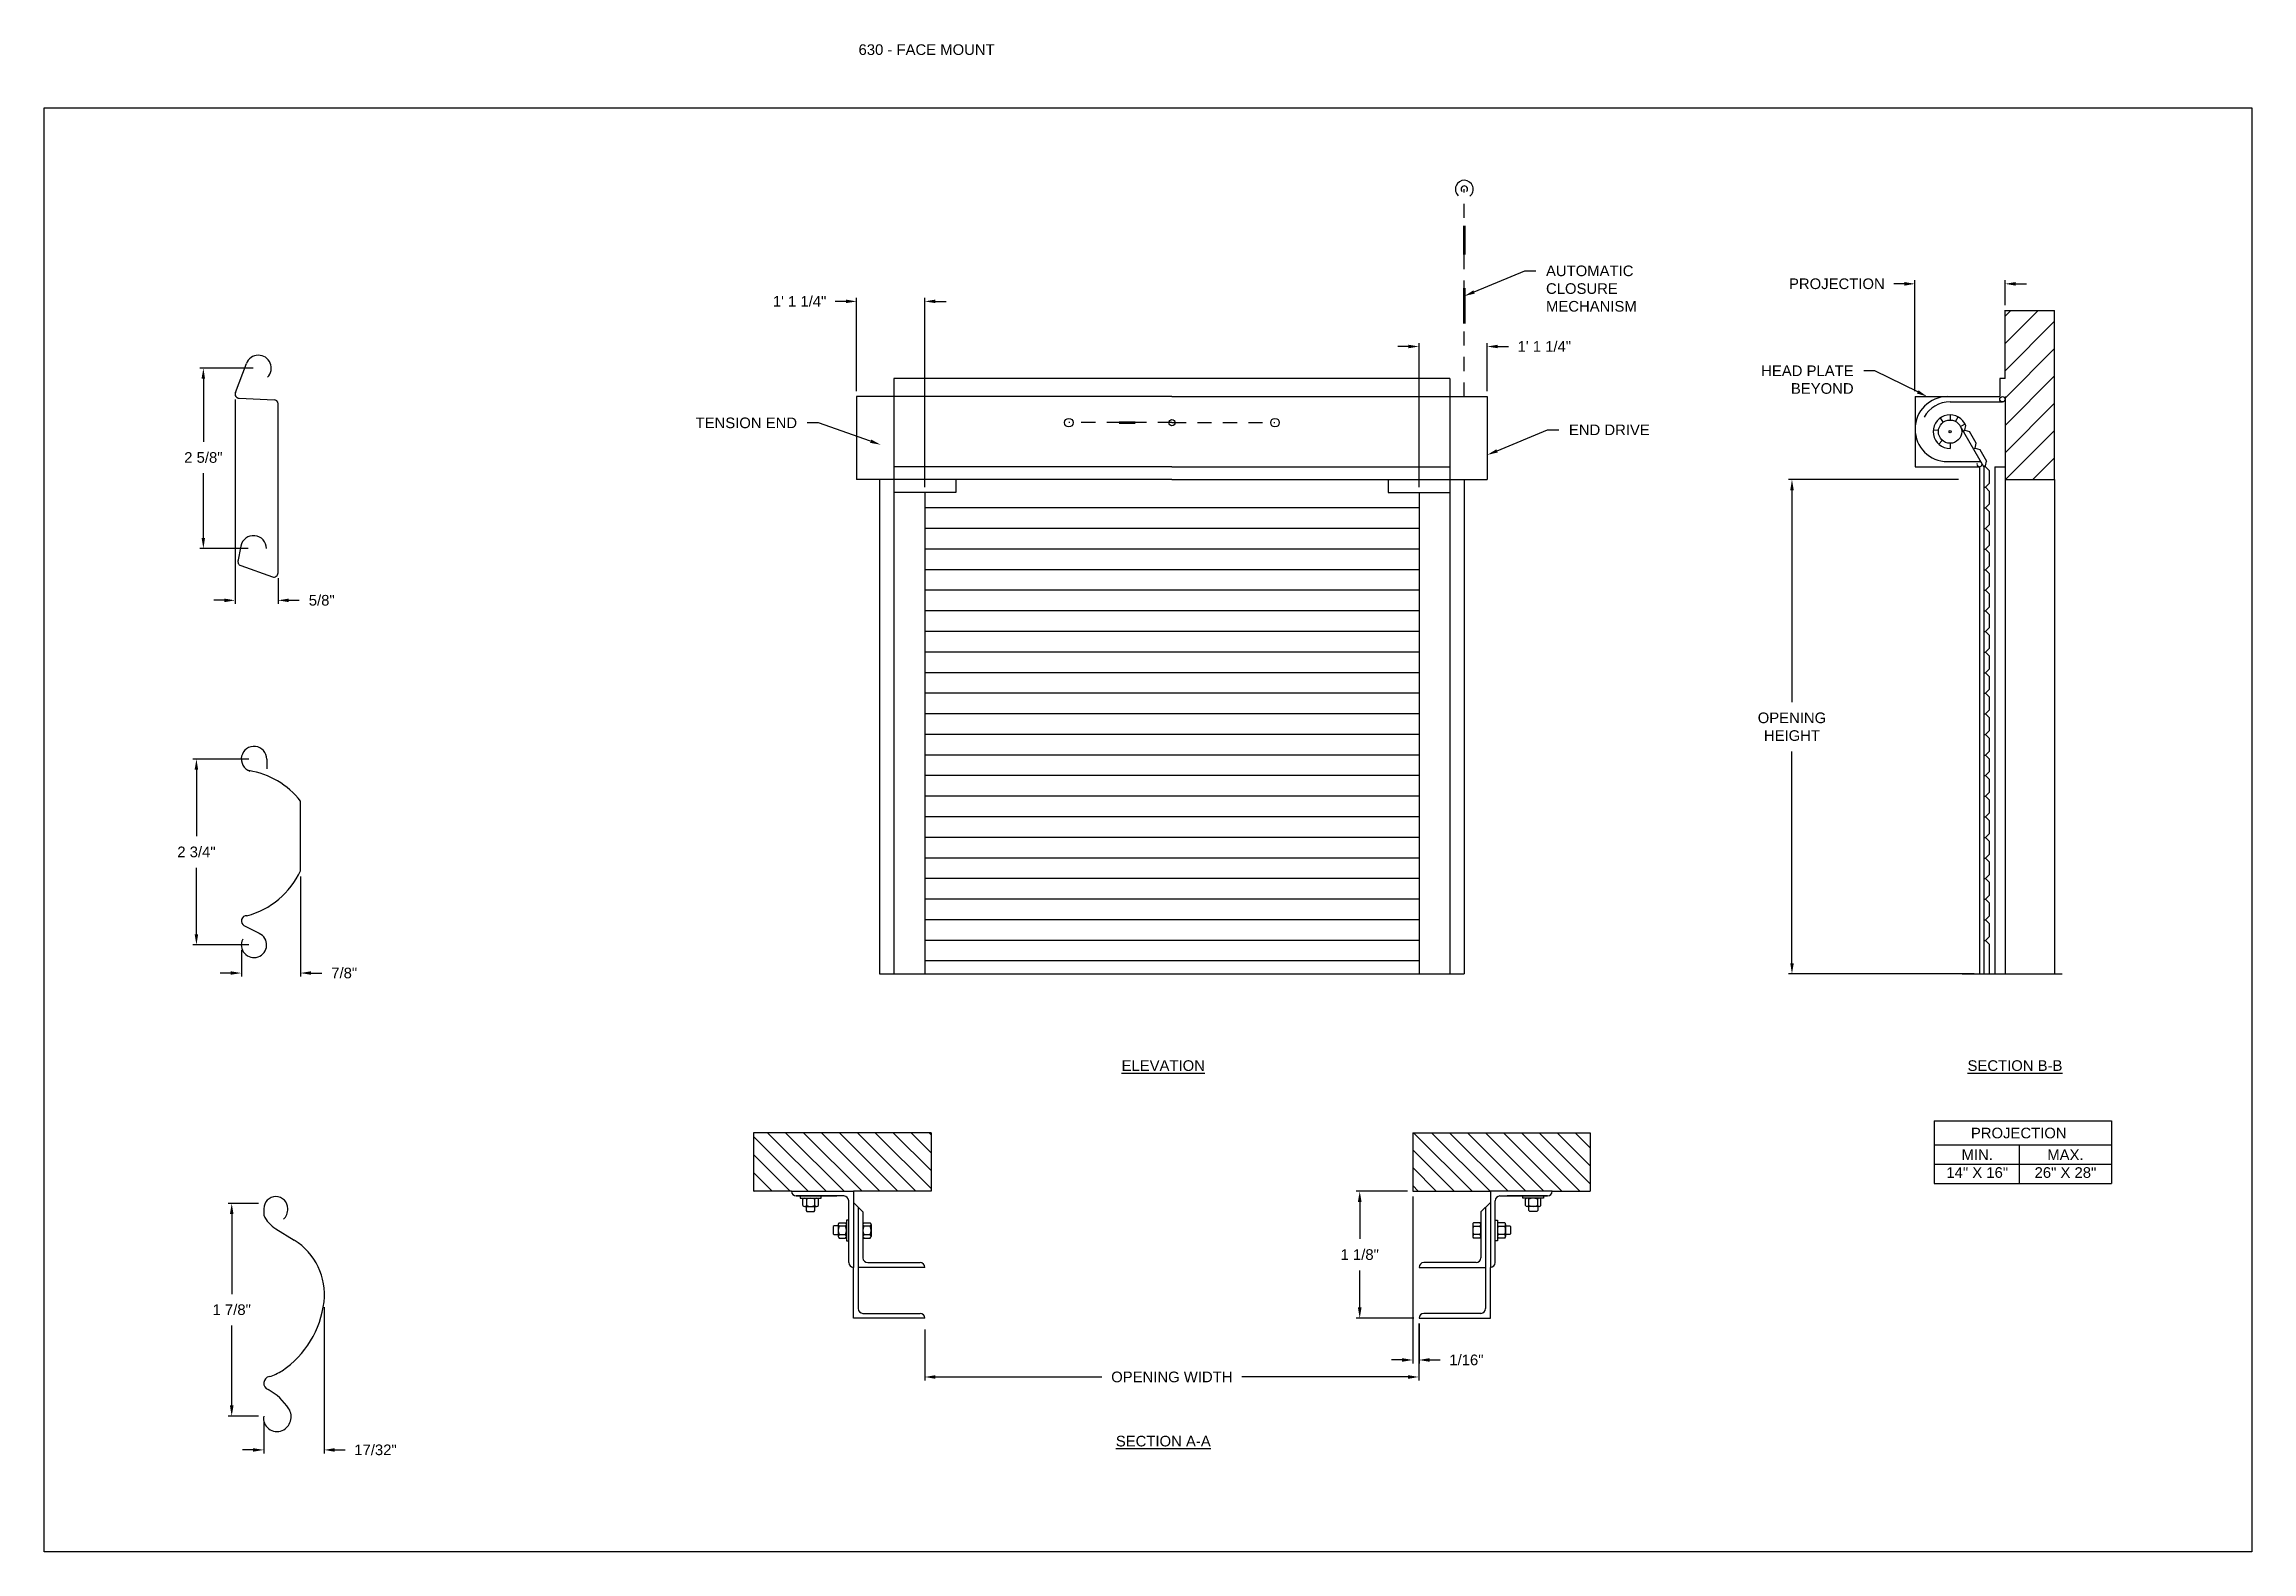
# Model space of a CAD drawing. Header units: inches. Extents: x 169.6 to 189.1, y 253.2 to 266.5.
import ezdxf
from ezdxf import colors
from ezdxf.entities.mleader import LeaderData, LeaderLine
from ezdxf.math import Vec2, Vec3

# ---------------------------------------------------------------- set-up
doc = ezdxf.new("R2010")
doc.units = ezdxf.units.IN
doc.header["$LTSCALE"] = 0.25
doc.header["$MEASUREMENT"] = 0
doc.linetypes.add('DASHED', pattern=[0.75, 0.5, -0.25])
for name, color, linetype in [('630 FACE MOUNT', 7, 'Continuous'), ('ANNOTATIONS', 1, 'Continuous'), ('DETAILS', 4, 'Continuous')]:
    doc.layers.add(name, color=color, linetype=linetype)
doc.styles.add('ARIAL', font='arial.ttf', dxfattribs={"height": 0.09375})
doc.dimstyles.new('STANDARD$0', dxfattribs={"dimtxt": 0.09375, "dimasz": 0.09375, "dimexe": 0.03125, "dimexo": 0.046875, "dimgap": 0.09, "dimtad": 0, "dimtih": 1, "dimtoh": 1, "dimdec": 4, "dimzin": 0, "dimdsep": 46, "dimtxsty": 'ARIAL', "dimcen": 0.09, "dimadec": 0, "dimazin": 0, "dimtfac": 1, "dimtdec": 4, "dimtofl": 0, "dimtmove": 0, "dimatfit": 1, "dimfxl": 1, "dimtolj": 1, "dimtzin": 0, "dimarcsym": 0})
pattern_1 = [(135, (172.75463, 252.19472), (-0.0791279, -0.0791279), [])]

# ---------------------------------------------------------------- blocks, each defined once
blk = doc.blocks.new('*D1')
at = {"layer": 'ANNOTATIONS', "color": 0, "lineweight": -2, "transparency": 16777216}
for p, q in [((171.432, 263.636), (170.961, 263.636)), ((170.993, 263.542), (170.993, 262.985)), ((170.993, 262.139), (170.993, 262.708)), ((171.389, 262.045), (170.961, 262.045))]:
    blk.add_line(p, q, dxfattribs=at)
at = {"layer": 'ANNOTATIONS', "color": 0, "transparency": 16777216}
for points in [[(170.977, 263.542), (171.008, 263.542), (170.993, 263.636)], [(170.977, 262.139), (171.008, 262.139), (170.993, 262.045)]]:
    blk.add_solid(points, dxfattribs=at)
at = {"layer": 'defpoints', "color": 0, "transparency": 16777216}
for p in [(171.479, 263.636), (170.993, 262.045), (171.435, 262.045)]:
    blk.add_point(p, dxfattribs=at)
at = {"layer": 'ANNOTATIONS', "color": 0, "transparency": 16777216, "insert": (170.993, 262.847), "char_height": 0.0938, "attachment_point": 5, "style": 'ARIAL'}
blk.add_mtext('\\A1;2 5/8"', dxfattribs=at)
blk = doc.blocks.new('*D2')
at = {"layer": 'ANNOTATIONS', "color": 0, "lineweight": -2, "transparency": 16777216}
for p, q in [((171.273, 263.36), (171.273, 261.557)), ((171.652, 261.783), (171.652, 261.557)), ((171.179, 261.588), (171.085, 261.588)), ((171.745, 261.588), (171.839, 261.588))]:
    blk.add_line(p, q, dxfattribs=at)
at = {"layer": 'ANNOTATIONS', "color": 0, "transparency": 16777216}
for points in [[(171.179, 261.603), (171.179, 261.572), (171.273, 261.588)], [(171.745, 261.603), (171.745, 261.572), (171.652, 261.588)]]:
    blk.add_solid(points, dxfattribs=at)
at = {"layer": 'defpoints', "color": 0, "transparency": 16777216}
for p in [(171.273, 263.407), (171.652, 261.829), (171.652, 261.588)]:
    blk.add_point(p, dxfattribs=at)
at = {"layer": 'ANNOTATIONS', "color": 0, "transparency": 16777216, "insert": (172.037, 261.588), "char_height": 0.0938, "attachment_point": 5, "style": 'ARIAL'}
blk.add_mtext('\\A1;5/8"', dxfattribs=at)
blk = doc.blocks.new('*D3')
at = {"layer": 'ANNOTATIONS', "color": 0, "lineweight": -2, "transparency": 16777216}
for p, q in [((171.393, 260.188), (170.9, 260.188)), ((170.932, 260.095), (170.932, 259.507)), ((170.932, 258.643), (170.932, 259.23)), ((171.393, 258.549), (170.9, 258.549))]:
    blk.add_line(p, q, dxfattribs=at)
at = {"layer": 'ANNOTATIONS', "color": 0, "transparency": 16777216}
for points in [[(170.916, 260.095), (170.947, 260.095), (170.932, 260.188)], [(170.916, 258.643), (170.947, 258.643), (170.932, 258.549)]]:
    blk.add_solid(points, dxfattribs=at)
at = {"layer": 'defpoints', "color": 0, "transparency": 16777216}
for p in [(171.44, 260.188), (170.932, 258.549), (171.44, 258.549)]:
    blk.add_point(p, dxfattribs=at)
at = {"layer": 'ANNOTATIONS', "color": 0, "transparency": 16777216, "insert": (170.932, 259.369), "char_height": 0.0938, "attachment_point": 5, "style": 'ARIAL'}
blk.add_mtext('\\A1;2 3/4"', dxfattribs=at)
blk = doc.blocks.new('*D4')
at = {"layer": 'ANNOTATIONS', "color": 0, "lineweight": -2, "transparency": 16777216}
for p, q in [((171.849, 259.154), (171.849, 258.27)), ((171.328, 258.502), (171.328, 258.27)), ((171.234, 258.301), (171.14, 258.301)), ((171.943, 258.301), (172.037, 258.301))]:
    blk.add_line(p, q, dxfattribs=at)
at = {"layer": 'ANNOTATIONS', "color": 0, "transparency": 16777216}
for points in [[(171.234, 258.317), (171.234, 258.286), (171.328, 258.301)], [(171.943, 258.317), (171.943, 258.286), (171.849, 258.301)]]:
    blk.add_solid(points, dxfattribs=at)
at = {"layer": 'defpoints', "color": 0, "transparency": 16777216}
for p in [(171.849, 259.201), (171.328, 258.549), (171.849, 258.301)]:
    blk.add_point(p, dxfattribs=at)
at = {"layer": 'ANNOTATIONS', "color": 0, "transparency": 16777216, "insert": (172.235, 258.301), "char_height": 0.0938, "attachment_point": 5, "style": 'ARIAL'}
blk.add_mtext('\\A1;7/8"', dxfattribs=at)
blk = doc.blocks.new('*D5')
at = {"layer": 'ANNOTATIONS', "color": 0, "lineweight": -2, "transparency": 16777216}
for p, q in [((172.057, 255.354), (172.057, 254.064)), ((171.526, 254.347), (171.526, 254.064)), ((171.432, 254.096), (171.338, 254.096)), ((172.151, 254.096), (172.245, 254.096))]:
    blk.add_line(p, q, dxfattribs=at)
at = {"layer": 'ANNOTATIONS', "color": 0, "transparency": 16777216}
for points in [[(171.432, 254.111), (171.432, 254.08), (171.526, 254.096)], [(172.151, 254.111), (172.151, 254.08), (172.057, 254.096)]]:
    blk.add_solid(points, dxfattribs=at)
at = {"layer": 'defpoints', "color": 0, "transparency": 16777216}
for p in [(172.057, 255.401, 0), (171.526, 254.394, 0), (172.057, 254.096)]:
    blk.add_point(p, dxfattribs=at)
at = {"layer": 'ANNOTATIONS', "color": 0, "transparency": 16777216, "insert": (172.511, 254.096), "char_height": 0.0938, "attachment_point": 5, "style": 'ARIAL'}
blk.add_mtext('\\A1;17/32"', dxfattribs=at)
blk = doc.blocks.new('*D6')
at = {"layer": 'ANNOTATIONS', "color": 0, "lineweight": -2, "transparency": 16777216}
for p, q in [((171.479, 256.269), (171.212, 256.269)), ((171.243, 256.175), (171.243, 255.47)), ((171.243, 254.488), (171.243, 255.193)), ((171.479, 254.394), (171.212, 254.394))]:
    blk.add_line(p, q, dxfattribs=at)
at = {"layer": 'ANNOTATIONS', "color": 0, "transparency": 16777216}
for points in [[(171.227, 256.175), (171.259, 256.175), (171.243, 256.269)], [(171.227, 254.488), (171.259, 254.488), (171.243, 254.394)]]:
    blk.add_solid(points, dxfattribs=at)
at = {"layer": 'defpoints', "color": 0, "transparency": 16777216}
for p in [(171.243, 256.269), (171.526, 256.269, 0), (171.526, 254.394, 0)]:
    blk.add_point(p, dxfattribs=at)
at = {"layer": 'ANNOTATIONS', "color": 0, "transparency": 16777216, "insert": (171.243, 255.332), "char_height": 0.0938, "attachment_point": 5, "style": 'ARIAL'}
blk.add_mtext('\\A1;1 7/8"', dxfattribs=at)
blk = doc.blocks.new('*D11')
at = {"layer": 'ANNOTATIONS', "color": 0, "lineweight": -2, "transparency": 16777216}
for p, q in [((181.611, 256.377), (181.16, 256.377)), ((181.191, 256.283), (181.191, 255.956)), ((181.191, 255.352), (181.191, 255.679)), ((181.667, 255.258), (181.16, 255.258))]:
    blk.add_line(p, q, dxfattribs=at)
at = {"layer": 'ANNOTATIONS', "color": 0, "transparency": 16777216}
for points in [[(181.175, 256.283), (181.207, 256.283), (181.191, 256.377)], [(181.175, 255.352), (181.207, 255.352), (181.191, 255.258)]]:
    blk.add_solid(points, dxfattribs=at)
at = {"layer": 'defpoints', "color": 0, "transparency": 16777216}
for p in [(181.658, 256.377), (181.191, 255.258), (181.714, 255.258)]:
    blk.add_point(p, dxfattribs=at)
at = {"layer": 'ANNOTATIONS', "color": 0, "transparency": 16777216, "insert": (181.191, 255.818), "char_height": 0.0938, "attachment_point": 5, "style": 'ARIAL'}
blk.add_mtext('\\A1;1 1/8"', dxfattribs=at)
blk = doc.blocks.new('*D12')
at = {"layer": 'ANNOTATIONS', "color": 0, "lineweight": -2, "transparency": 16777216}
for p, q in [((181.658, 256.33), (181.658, 254.858)), ((181.714, 255.211), (181.714, 254.858)), ((181.564, 254.889), (181.47, 254.889)), ((181.808, 254.889), (181.901, 254.889))]:
    blk.add_line(p, q, dxfattribs=at)
at = {"layer": 'ANNOTATIONS', "color": 0, "transparency": 16777216}
for points in [[(181.564, 254.905), (181.564, 254.873), (181.658, 254.889)], [(181.808, 254.905), (181.808, 254.873), (181.714, 254.889)]]:
    blk.add_solid(points, dxfattribs=at)
at = {"layer": 'defpoints', "color": 0, "transparency": 16777216}
for p in [(181.658, 256.377), (181.714, 255.258), (181.714, 254.889)]:
    blk.add_point(p, dxfattribs=at)
at = {"layer": 'ANNOTATIONS', "color": 0, "transparency": 16777216, "insert": (182.132, 254.889), "char_height": 0.0938, "attachment_point": 5, "style": 'ARIAL'}
blk.add_mtext('\\A1;1/16"', dxfattribs=at)
blk = doc.blocks.new('*D13')
at = {"layer": 'ANNOTATIONS', "color": 0, "lineweight": -2, "transparency": 16777216}
for p, q in [((186.088, 263.432), (186.088, 264.41)), ((186.883, 264.191), (186.883, 264.41)), ((185.994, 264.379), (185.901, 264.379)), ((186.976, 264.379), (187.07, 264.379))]:
    blk.add_line(p, q, dxfattribs=at)
at = {"layer": 'ANNOTATIONS', "color": 0, "transparency": 16777216}
for points in [[(185.994, 264.395), (185.994, 264.363), (186.088, 264.379)], [(186.976, 264.395), (186.976, 264.363), (186.883, 264.379)]]:
    blk.add_solid(points, dxfattribs=at)
at = {"layer": 'defpoints', "color": 0, "transparency": 16777216}
for p in [(186.883, 264.379), (186.883, 264.144), (186.088, 263.385)]:
    blk.add_point(p, dxfattribs=at)
at = {"layer": 'ANNOTATIONS', "color": 0, "transparency": 16777216, "insert": (185.399, 264.379), "char_height": 0.09375, "attachment_point": 5, "style": 'ARIAL'}
blk.add_mtext('\\A1;PROJECTION', dxfattribs=at)
blk = doc.blocks.new('*D14')
at = {"layer": 'ANNOTATIONS', "color": 0, "lineweight": -2, "transparency": 16777216}
for p, q in [((186.473, 262.653), (184.972, 262.653)), ((185.003, 262.559), (185.003, 260.691)), ((185.003, 258.388), (185.003, 260.256)), ((186.609, 258.294), (184.972, 258.294))]:
    blk.add_line(p, q, dxfattribs=at)
at = {"layer": 'ANNOTATIONS', "color": 0, "transparency": 16777216}
for points in [[(184.988, 262.559), (185.019, 262.559), (185.003, 262.653)], [(184.988, 258.388), (185.019, 258.388), (185.003, 258.294)]]:
    blk.add_solid(points, dxfattribs=at)
at = {"layer": 'defpoints', "color": 0, "transparency": 16777216}
for p in [(186.519, 262.653), (185.003, 258.294), (186.656, 258.294)]:
    blk.add_point(p, dxfattribs=at)
at = {"layer": 'ANNOTATIONS', "color": 0, "transparency": 16777216, "insert": (185.003, 260.473), "char_height": 0.09375, "attachment_point": 5, "style": 'ARIAL'}
blk.add_mtext('\\A1;OPENING \\PHEIGHT', dxfattribs=at)
blk = doc.blocks.new('*D9')
at = {"layer": 'ANNOTATIONS', "color": 0, "lineweight": -2, "transparency": 16777216}
for p, q in [((181.62, 263.826), (181.526, 263.826)), ((181.714, 262.586), (181.714, 263.857)), ((182.315, 263.432), (182.315, 263.857)), ((182.409, 263.826), (182.503, 263.826))]:
    blk.add_line(p, q, dxfattribs=at)
at = {"layer": 'ANNOTATIONS', "color": 0, "transparency": 16777216}
for points in [[(181.62, 263.842), (181.62, 263.811), (181.714, 263.826)], [(182.409, 263.842), (182.409, 263.811), (182.315, 263.826)]]:
    blk.add_solid(points, dxfattribs=at)
at = {"layer": 'defpoints', "color": 0, "transparency": 16777216}
for p in [(182.315, 263.826), (182.315, 263.385), (181.714, 262.539)]:
    blk.add_point(p, dxfattribs=at)
at = {"layer": 'ANNOTATIONS', "color": 0, "transparency": 16777216, "insert": (182.819, 263.826), "char_height": 0.09375, "attachment_point": 5, "style": 'ARIAL'}
blk.add_mtext('\\A1;1\' 1 1/4"', dxfattribs=at)
blk = doc.blocks.new('*D10')
at = {"layer": 'ANNOTATIONS', "color": 0, "lineweight": -2, "transparency": 16777216}
for p, q in [((176.66, 264.224), (176.566, 264.224)), ((176.754, 263.432), (176.754, 264.256)), ((177.355, 262.586), (177.355, 264.256)), ((177.449, 264.224), (177.543, 264.224))]:
    blk.add_line(p, q, dxfattribs=at)
at = {"layer": 'ANNOTATIONS', "color": 0, "transparency": 16777216}
for points in [[(176.66, 264.24), (176.66, 264.209), (176.754, 264.224)], [(177.449, 264.24), (177.449, 264.209), (177.355, 264.224)]]:
    blk.add_solid(points, dxfattribs=at)
at = {"layer": 'defpoints', "color": 0, "transparency": 16777216}
for p in [(177.355, 264.224), (176.754, 263.385), (177.355, 262.539)]:
    blk.add_point(p, dxfattribs=at)
at = {"layer": 'ANNOTATIONS', "color": 0, "transparency": 16777216, "insert": (176.251, 264.224), "char_height": 0.09375, "attachment_point": 5, "style": 'ARIAL'}
blk.add_mtext('\\A1;1\' 1 1/4"', dxfattribs=at)
blk = doc.blocks.new('*D8')
at = {"layer": 'ANNOTATIONS', "color": 0, "lineweight": -2, "transparency": 16777216}
for p, q in [((177.355, 255.159), (177.355, 254.708)), ((181.712, 255.211), (181.712, 254.708)), ((177.449, 254.739), (178.917, 254.739)), ((181.618, 254.739), (180.15, 254.739))]:
    blk.add_line(p, q, dxfattribs=at)
at = {"layer": 'ANNOTATIONS', "color": 0, "transparency": 16777216}
for points in [[(177.449, 254.755), (177.449, 254.723), (177.355, 254.739)], [(181.618, 254.755), (181.618, 254.723), (181.712, 254.739)]]:
    blk.add_solid(points, dxfattribs=at)
at = {"layer": 'defpoints', "color": 0, "transparency": 16777216}
for p in [(181.712, 255.258), (177.355, 255.206), (181.712, 254.739)]:
    blk.add_point(p, dxfattribs=at)
at = {"layer": 'ANNOTATIONS', "color": 0, "transparency": 16777216, "insert": (179.534, 254.739), "char_height": 0.09375, "attachment_point": 5, "style": 'ARIAL'}
blk.add_mtext('\\A1;OPENING WIDTH', dxfattribs=at)

msp = doc.modelspace()

# ---------------------------------------------------------------- hatches: boundary and pattern name
at = {"layer": '630 FACE MOUNT'}
h = msp.add_hatch(dxfattribs=at)
h.set_pattern_fill('ANSI31', color=256, scale=0.89523, angle=90, style=0)
h.set_pattern_definition(pattern_1)
h.paths.add_polyline_path([(175.84472, 256.89275), (177.41137, 256.89275), (177.41137, 256.37712), (176.72596, 256.37712), (176.18043, 256.37712), (175.84472, 256.37712)])
h = msp.add_hatch(dxfattribs=at)
h.set_pattern_fill('ANSI31', color=256, scale=0.89523, angle=90, style=0)
h.set_pattern_definition(pattern_1)
h.paths.add_polyline_path([(183.22462, 256.89275), (181.65797, 256.89275), (181.65797, 256.37712), (182.34338, 256.37712), (182.88891, 256.37712), (183.22462, 256.37712)])

# ---------------------------------------------------------------- linework, layer by layer
at = {"layer": '630 FACE MOUNT', "linetype": 'DASHED'}
for p, q in [((182.11345, 263.38464), (182.11345, 265.21387)), ((179.53467, 263.1548), (178.62551, 263.1548)), ((179.53467, 263.1548), (180.44383, 263.1548))]:
    msp.add_line(p, q, dxfattribs=at)
at = {"layer": '630 FACE MOUNT'}
for p, q in [((186.8776, 264.14388), (187.31929, 264.14388)), ((186.88266, 264.09391), (186.93262, 264.14388)), ((186.88266, 263.54354), (186.88266, 264.14388)), ((186.88266, 263.85314), (187.1734, 264.14388)), ((186.88266, 263.61236), (187.31929, 264.049)), ((187.31929, 262.65255), (187.31929, 264.14388)), ((186.88266, 263.37159), (187.31929, 263.80822)), ((177.08302, 263.54354), (177.08302, 258.29405)), ((181.98633, 263.54354), (177.08302, 263.54354)), ((181.98633, 263.54354), (181.98633, 258.29405)), ((186.88266, 263.54354), (186.83726, 263.54354)), ((186.83726, 263.54354), (186.83726, 263.38464)), ((186.88266, 263.13081), (187.31929, 263.56745)), ((176.75386, 263.38464), (176.75386, 262.65255)), ((179.53467, 263.38464), (176.75386, 263.38464)), ((179.53467, 263.38464), (182.31548, 263.38464)), ((182.31548, 263.38464), (182.31548, 262.65255)), ((186.08814, 263.38464), (186.37473, 263.38464)), ((186.08814, 263.38464), (186.08814, 262.76605)), ((186.37473, 263.38464), (186.83726, 263.38464)), ((186.39743, 263.33759), (186.85913, 263.33759)), ((186.88266, 263.38464), (186.88266, 258.29405)), ((186.88266, 262.89004), (187.31929, 263.32667)), ((186.29507, 263.08486), (186.24986, 263.08906)), ((186.33792, 263.15917), (186.31164, 263.19619)), ((186.39743, 263.22355), (186.39743, 263.17815)), ((186.44619, 263.16585), (186.46772, 263.20582)), ((186.69651, 262.76605), (186.48627, 263.12708)), ((186.48906, 263.1223), (186.52952, 263.14303)), ((186.51374, 263.07992), (186.52675, 263.08749)), ((186.53742, 263.12947), (186.5255, 263.14993)), ((186.52675, 263.08749), (186.56833, 263.07639)), ((186.52731, 263.08763), (186.53761, 263.13025)), ((186.62843, 262.97318), (186.56833, 263.07639)), ((186.88594, 262.65255), (187.31929, 263.0859)), ((186.32908, 262.99856), (186.2989, 262.96464)), ((186.39743, 262.97254), (186.39743, 262.92714)), ((186.60512, 262.92298), (186.61813, 262.93056)), ((186.61813, 262.93056), (186.62843, 262.97318)), ((186.61813, 262.93056), (186.65972, 262.91945)), ((186.65972, 262.91945), (186.71982, 262.81625)), ((187.12672, 262.65255), (187.31929, 262.84512)), ((179.53467, 262.65255), (176.75386, 262.65255)), ((176.95589, 262.65255), (176.95589, 258.29405)), ((179.53467, 262.76605), (177.08302, 262.76605)), ((177.62783, 262.65255), (177.62783, 262.53905)), ((179.53467, 262.76605), (181.98633, 262.76605)), ((179.53467, 262.65255), (182.31548, 262.65255)), ((181.44151, 262.65255), (181.44151, 262.53905)), ((182.11345, 262.65255), (182.11345, 258.29405)), ((186.08814, 262.76605), (186.65565, 262.76605)), ((186.37473, 262.81145), (186.65702, 262.81145)), ((186.65565, 262.76605), (186.65565, 258.29405)), ((186.68369, 262.78807), (186.68322, 262.78807)), ((186.70952, 262.77363), (186.69651, 262.76605)), ((186.69651, 262.76605), (186.69744, 262.76656)), ((186.69651, 262.76605), (186.69651, 262.58445)), ((186.70954, 262.76605), (186.69651, 262.76605)), ((186.70952, 262.77363), (186.71982, 262.81625)), ((186.70954, 262.76605), (186.74191, 262.73368)), ((186.74191, 262.73368), (186.74191, 262.61682)), ((186.79186, 262.76605), (186.88266, 262.76605)), ((186.79186, 262.76605), (186.79186, 258.29405)), ((186.88266, 262.65255), (187.31929, 262.65255)), ((187.31929, 262.65255), (187.31929, 258.29405)), ((177.62783, 262.53905), (177.08302, 262.53905)), ((177.35542, 262.53905), (177.35542, 258.29405)), ((181.44151, 262.53905), (181.98633, 262.53905)), ((181.71392, 262.53905), (181.71392, 258.29405)), ((186.69651, 262.58445), (186.70954, 262.58445)), ((186.69651, 262.58445), (186.69651, 262.40284)), ((186.70954, 262.58445), (186.74191, 262.61682)), ((186.70954, 262.58445), (186.74191, 262.55207)), ((186.74191, 262.55207), (186.74191, 262.43522)), ((181.71392, 262.40284), (177.35542, 262.40284)), ((186.69651, 262.40284), (186.70954, 262.40284)), ((186.69651, 262.40284), (186.69651, 262.22124)), ((186.70954, 262.40284), (186.74191, 262.43522)), ((186.70954, 262.40284), (186.74191, 262.37047)), ((186.74191, 262.37047), (186.74191, 262.25361)), ((181.71392, 262.22124), (177.35542, 262.22124)), ((186.69651, 262.22124), (186.70954, 262.22124)), ((186.69651, 262.22124), (186.69651, 262.03963)), ((186.70954, 262.22124), (186.74191, 262.25361)), ((186.70954, 262.22124), (186.74191, 262.18886)), ((186.70954, 262.03963), (186.74191, 262.07201)), ((186.74191, 262.18886), (186.74191, 262.07201)), ((181.71392, 262.03963), (177.35542, 262.03963)), ((186.69651, 262.03963), (186.70954, 262.03963)), ((186.69651, 262.03963), (186.69651, 261.85803)), ((186.70954, 262.03963), (186.74191, 262.00726)), ((186.70954, 261.85803), (186.74191, 261.89041)), ((186.74191, 262.00726), (186.74191, 261.89041)), ((181.71392, 261.85803), (177.35542, 261.85803)), ((181.71392, 261.67643), (177.35542, 261.67643)), ((186.69651, 261.85803), (186.70954, 261.85803)), ((186.69651, 261.85803), (186.69651, 261.67643)), ((186.69651, 261.67643), (186.70954, 261.67643)), ((186.69651, 261.67643), (186.69651, 261.49482)), ((186.70954, 261.85803), (186.74191, 261.82566)), ((186.70954, 261.67643), (186.74191, 261.7088)), ((186.70954, 261.67643), (186.74191, 261.64405)), ((186.74191, 261.82566), (186.74191, 261.7088)), ((181.71392, 261.49482), (177.35542, 261.49482)), ((186.69651, 261.49482), (186.70954, 261.49482)), ((186.69651, 261.49482), (186.69651, 261.31322)), ((186.70954, 261.49482), (186.74191, 261.5272)), ((186.70954, 261.49482), (186.74191, 261.46245)), ((186.74191, 261.64405), (186.74191, 261.5272)), ((181.71392, 261.31322), (177.35542, 261.31322)), ((186.69651, 261.31322), (186.70954, 261.31322)), ((186.69651, 261.31322), (186.69651, 261.13161)), ((186.70954, 261.31322), (186.74191, 261.34559)), ((186.70954, 261.31322), (186.74191, 261.28084)), ((186.74191, 261.46245), (186.74191, 261.34559)), ((181.71392, 261.13161), (177.35542, 261.13161)), ((186.69651, 261.13161), (186.70954, 261.13161)), ((186.69651, 261.13161), (186.69651, 260.95001)), ((186.70954, 261.13161), (186.74191, 261.16399)), ((186.70954, 261.13161), (186.74191, 261.09924)), ((186.74191, 261.28084), (186.74191, 261.16399)), ((186.74191, 261.09924), (186.74191, 260.98238)), ((181.71392, 260.95001), (177.35542, 260.95001)), ((186.69651, 260.95001), (186.70954, 260.95001)), ((186.69651, 260.95001), (186.69651, 260.76841)), ((186.70954, 260.95001), (186.74191, 260.98238)), ((186.70954, 260.95001), (186.74191, 260.91764)), ((186.74191, 260.91764), (186.74191, 260.80078)), ((181.71392, 260.76841), (177.35542, 260.76841)), ((186.69651, 260.76841), (186.70954, 260.76841)), ((186.69651, 260.76841), (186.69651, 260.5868)), ((186.70954, 260.76841), (186.74191, 260.80078)), ((186.70954, 260.76841), (186.74191, 260.73603)), ((186.74191, 260.73603), (186.74191, 260.61918)), ((181.71392, 260.5868), (177.35542, 260.5868)), ((186.69651, 260.5868), (186.70954, 260.5868)), ((186.69651, 260.5868), (186.69651, 260.4052)), ((186.70954, 260.5868), (186.74191, 260.61918)), ((186.70954, 260.5868), (186.74191, 260.55443)), ((186.74191, 260.55443), (186.74191, 260.43757)), ((181.71392, 260.4052), (177.35542, 260.4052)), ((186.69651, 260.4052), (186.70954, 260.4052)), ((186.69651, 260.4052), (186.69651, 260.22359)), ((186.70954, 260.4052), (186.74191, 260.43757)), ((186.70954, 260.4052), (186.74191, 260.37282)), ((186.74191, 260.37282), (186.74191, 260.25597)), ((181.71392, 260.22359), (177.35542, 260.22359)), ((186.69651, 260.22359), (186.70954, 260.22359)), ((186.69651, 260.22359), (186.69651, 260.04199)), ((186.70954, 260.22359), (186.74191, 260.25597)), ((186.70954, 260.22359), (186.74191, 260.19122)), ((186.74191, 260.19122), (186.74191, 260.07436)), ((181.71392, 260.04199), (177.35542, 260.04199)), ((186.69651, 260.04199), (186.69651, 259.86039)), ((186.69651, 260.04199), (186.70954, 260.04199)), ((186.70954, 260.04199), (186.74191, 260.07436)), ((186.70954, 260.04199), (186.74191, 260.00962)), ((186.74191, 260.00962), (186.74191, 259.89276)), ((181.71392, 259.86039), (177.35542, 259.86039)), ((186.69651, 259.86039), (186.70954, 259.86039)), ((186.69651, 259.86039), (186.69651, 259.67878)), ((186.70954, 259.86039), (186.74191, 259.89276)), ((186.70954, 259.86039), (186.74191, 259.82801)), ((186.74191, 259.82801), (186.74191, 259.71116)), ((181.71392, 259.67878), (177.35542, 259.67878)), ((186.69651, 259.67878), (186.69651, 259.49718)), ((186.69651, 259.67878), (186.70954, 259.67878)), ((186.70954, 259.67878), (186.74191, 259.71116)), ((186.70954, 259.67878), (186.74191, 259.64641)), ((186.74191, 259.64641), (186.74191, 259.52955)), ((181.71392, 259.49718), (177.35542, 259.49718)), ((186.69651, 259.49718), (186.70954, 259.49718)), ((186.69651, 259.49718), (186.69651, 259.31557)), ((186.70954, 259.49718), (186.74191, 259.52955)), ((186.70954, 259.49718), (186.74191, 259.4648)), ((186.70954, 259.31557), (186.74191, 259.34795)), ((186.74191, 259.4648), (186.74191, 259.34795)), ((181.71392, 259.31557), (177.35542, 259.31557)), ((186.69651, 259.31557), (186.69651, 259.13397)), ((186.69651, 259.31557), (186.70954, 259.31557)), ((186.70954, 259.31557), (186.74191, 259.2832)), ((186.70954, 259.13397), (186.74191, 259.16634)), ((186.74191, 259.2832), (186.74191, 259.16634)), ((181.71392, 259.13397), (177.35542, 259.13397)), ((181.71392, 258.95237), (177.35542, 258.95237)), ((186.69651, 259.13397), (186.70954, 259.13397)), ((186.69651, 259.13397), (186.69651, 258.95237)), ((186.69651, 258.95237), (186.69651, 258.77076)), ((186.69651, 258.95237), (186.70954, 258.95237)), ((186.70954, 259.13397), (186.74191, 259.10159)), ((186.70954, 258.95237), (186.74191, 258.98474)), ((186.70954, 258.95237), (186.74191, 258.91999)), ((186.74191, 259.10159), (186.74191, 258.98474)), ((181.71392, 258.77076), (177.35542, 258.77076)), ((186.69651, 258.77076), (186.69651, 258.58916)), ((186.69651, 258.77076), (186.70954, 258.77076)), ((186.70954, 258.77076), (186.74191, 258.80314)), ((186.70954, 258.77076), (186.74191, 258.73839)), ((186.74191, 258.91999), (186.74191, 258.80314)), ((181.71392, 258.58916), (177.35542, 258.58916)), ((186.69651, 258.58916), (186.70954, 258.58916)), ((186.69651, 258.58916), (186.69651, 258.29405)), ((186.70954, 258.58916), (186.74191, 258.62153)), ((186.70954, 258.58916), (186.74191, 258.55678)), ((186.74191, 258.73839), (186.74191, 258.62153)), ((181.71392, 258.40755), (177.35542, 258.40755)), ((186.74191, 258.55678), (186.74191, 258.29405)), ((176.95589, 258.29405), (182.11345, 258.29405)), ((186.504, 258.29405), (187.38739, 258.29405)), ((177.41137, 256.89275), (175.84472, 256.89275)), ((175.84472, 256.89275), (175.84472, 256.37712)), ((177.41137, 256.89275), (177.41137, 256.37712)), ((181.65797, 256.89275), (181.65797, 256.37712)), ((181.65797, 256.89275), (183.22462, 256.89275)), ((183.22462, 256.89275), (183.22462, 256.37712)), ((176.18043, 256.37712), (175.84472, 256.37712)), ((176.18043, 256.37712), (176.72596, 256.37712)), ((176.64204, 256.33516), (176.2224, 256.33516)), ((176.2224, 256.33516), (176.57909, 256.33516)), ((176.28118, 256.25017), (176.28118, 256.30782)), ((176.29644, 256.31481), (176.40156, 256.31481)), ((176.29644, 256.24318), (176.40156, 256.24318)), ((176.3117, 256.30782), (176.3117, 256.25017)), ((176.3863, 256.25017), (176.3863, 256.30782)), ((176.41682, 256.25017), (176.41682, 256.30782)), ((176.684, 255.74766), (176.684, 256.29319)), ((177.41137, 256.37712), (176.72596, 256.37712)), ((176.72596, 256.37712), (176.72596, 256.27921)), ((176.72596, 256.27921), (176.80989, 256.19528)), ((176.72596, 256.27921), (176.72596, 255.7057)), ((176.76793, 256.23724), (176.76793, 255.7057)), ((181.65797, 256.37712), (182.34338, 256.37712)), ((182.34338, 256.27921), (182.25945, 256.19528)), ((182.30141, 256.23724), (182.30141, 255.7057)), ((182.34338, 256.37712), (182.34338, 256.27921)), ((182.88891, 256.37712), (182.34338, 256.37712)), ((182.34338, 256.27921), (182.34338, 255.7057)), ((182.38534, 255.74766), (182.38534, 256.29319)), ((182.42731, 256.33516), (182.84695, 256.33516)), ((182.84695, 256.33516), (182.49025, 256.33516)), ((182.65252, 256.25017), (182.65252, 256.30782)), ((182.7729, 256.31481), (182.66778, 256.31481)), ((182.7729, 256.24318), (182.66778, 256.24318)), ((182.68304, 256.25017), (182.68304, 256.30782)), ((182.75764, 256.30782), (182.75764, 256.25017)), ((182.78816, 256.25017), (182.78816, 256.30782)), ((182.88891, 256.37712), (183.22462, 256.37712)), ((176.59202, 256.08421), (176.59202, 255.97908)), ((176.59901, 256.09946), (176.65666, 256.09946)), ((176.65666, 256.06895), (176.59901, 256.06895)), ((176.66365, 256.08421), (176.66365, 255.97908)), ((176.80989, 256.19528), (176.80989, 255.78963)), ((176.80989, 256.08421), (176.80989, 255.97908)), ((176.81689, 256.09946), (176.87453, 256.09946)), ((176.87453, 256.06895), (176.81689, 256.06895)), ((176.88153, 256.08421), (176.88153, 255.97908)), ((182.18782, 256.08421), (182.18782, 255.97908)), ((182.25246, 256.09946), (182.19481, 256.09946)), ((182.19481, 256.06895), (182.25246, 256.06895)), ((182.25945, 256.19528), (182.25945, 255.78963)), ((182.25945, 256.08421), (182.25945, 255.97908)), ((182.40569, 256.08421), (182.40569, 255.97908)), ((182.47033, 256.09946), (182.41268, 256.09946)), ((182.41268, 256.06895), (182.47033, 256.06895)), ((182.47732, 256.08421), (182.47732, 255.97908)), ((176.59901, 255.99434), (176.65666, 255.99434)), ((176.59901, 255.96382), (176.65666, 255.96382)), ((176.81689, 255.99434), (176.87453, 255.99434)), ((176.81689, 255.96382), (176.87453, 255.96382)), ((182.25246, 255.99434), (182.19481, 255.99434)), ((182.25246, 255.96382), (182.19481, 255.96382)), ((182.47033, 255.99434), (182.41268, 255.99434)), ((182.47033, 255.96382), (182.41268, 255.96382)), ((176.72596, 255.25808), (176.72596, 255.7057)), ((177.35542, 255.7057), (176.76793, 255.7057)), ((176.76793, 255.7057), (176.76793, 255.34201)), ((176.85186, 255.74766), (177.31346, 255.74766)), ((181.71392, 255.7057), (182.30141, 255.7057)), ((182.21749, 255.74766), (181.75588, 255.74766)), ((182.30141, 255.7057), (182.30141, 255.34201)), ((182.34338, 255.25808), (182.34338, 255.7057)), ((177.35542, 255.25808), (176.72596, 255.25808)), ((176.80989, 255.30005), (177.31346, 255.30005)), ((181.71392, 255.25808), (182.34338, 255.25808)), ((182.25945, 255.30005), (181.75588, 255.30005))]:
    msp.add_line(p, q, dxfattribs=at)
at = {"layer": '630 FACE MOUNT', "const_width": 0.0227}
for points in [[(182.11345, 264.63768), (182.11345, 264.89333)], [(182.11345, 264.34331), (182.11345, 264.02827)], [(179.06786, 263.1548), (179.21247, 263.1548)]]:
    msp.add_lwpolyline(points, dxfattribs=at)
at = {"layer": '630 FACE MOUNT'}
for points in [[(176.25745, 256.33516), (176.25745, 256.31481), (176.44056, 256.31481), (176.44056, 256.33516)], [(176.30831, 256.24318), (176.30831, 256.20587), (176.31509, 256.19909), (176.37952, 256.19909), (176.3863, 256.20587), (176.3863, 256.24318)], [(182.8119, 256.33516), (182.8119, 256.31481), (182.62878, 256.31481), (182.62878, 256.33516)], [(182.76103, 256.24318), (182.76103, 256.20587), (182.75425, 256.19909), (182.68982, 256.19909), (182.68304, 256.20587), (182.68304, 256.24318)], [(176.59202, 256.07234), (176.55472, 256.07234), (176.54793, 256.06555), (176.54793, 256.00112), (176.55472, 255.99434), (176.59202, 255.99434)], [(176.684, 256.1232), (176.66365, 256.1232), (176.66365, 255.94009), (176.684, 255.94009)], [(182.38534, 256.1232), (182.40569, 256.1232), (182.40569, 255.94009), (182.38534, 255.94009)], [(182.47732, 256.07234), (182.51463, 256.07234), (182.52141, 256.06555), (182.52141, 256.00112), (182.51463, 255.99434), (182.47732, 255.99434)]]:
    msp.add_lwpolyline(points, dxfattribs=at)
for centre, radius in [((186.85913, 263.36111), 0.02353), ((178.62551, 263.1548), 0.03803), ((179.53467, 263.1548), 0.02744), ((180.44383, 263.1548), 0.03803), ((186.39743, 263.07535), 0.1028), ((186.39743, 263.07535), 0.00938)]:
    msp.add_circle(centre, radius, dxfattribs=at)
for centre, radius, start, end in [((182.11345, 265.21387), 0.07869, 308.703553, 227.493557), ((182.11345, 265.21387), 0.02864, 311.521717, 228.458713), ((186.37473, 263.09805), 0.28659, 90, 270), ((186.39743, 263.07535), 0.26224, 90, 151.071513), ((186.39743, 263.07535), 0.1482, 30.213973, 270), ((186.65702, 262.78875), 0.0227, 162.511824, 90), ((176.2224, 256.37712), 0.04196, 180, 270), ((176.29644, 256.29467), 0.02014, 40.75287, 139.24713), ((176.29644, 256.26332), 0.02014, 220.75287, 319.24713), ((176.349, 256.21184), 0.10297, 68.760689, 111.239311), ((176.349, 256.34614), 0.10297, 248.760689, 291.239311), ((176.40156, 256.29467), 0.02014, 40.75287, 139.24713), ((176.40156, 256.26332), 0.02014, 220.75287, 319.24713), ((176.64204, 256.29319), 0.04196, 0, 90), ((182.42731, 256.29319), 0.04196, 90, 180), ((182.66778, 256.29467), 0.02014, 40.75287, 139.24713), ((182.66778, 256.26332), 0.02014, 220.75287, 319.24713), ((182.72034, 256.21184), 0.10297, 68.760689, 111.239311), ((182.72034, 256.34614), 0.10297, 248.760689, 291.239311), ((182.7729, 256.29467), 0.02014, 40.75287, 139.24713), ((182.7729, 256.26332), 0.02014, 220.75287, 319.24713), ((182.84695, 256.37712), 0.04196, 270, 0), ((176.61216, 256.08421), 0.02014, 130.75287, 229.24713), ((176.69498, 256.03164), 0.10297, 158.760689, 201.239311), ((176.64351, 256.08421), 0.02014, 310.75287, 49.24713), ((176.56069, 256.03164), 0.10297, 338.760689, 21.239311), ((176.83003, 256.08421), 0.02014, 130.75287, 229.24713), ((176.91286, 256.03164), 0.10297, 158.760689, 201.239311), ((176.86138, 256.08421), 0.02014, 310.75287, 49.24713), ((176.77856, 256.03164), 0.10297, 338.760689, 21.239311), ((182.20796, 256.08421), 0.02014, 130.75287, 229.24713), ((182.29078, 256.03164), 0.10297, 158.760689, 201.239311), ((182.23931, 256.08421), 0.02014, 310.75287, 49.24713), ((182.15648, 256.03164), 0.10297, 338.760689, 21.239311), ((182.42583, 256.08421), 0.02014, 130.75287, 229.24713), ((182.50866, 256.03164), 0.10297, 158.760689, 201.239311), ((182.45718, 256.08421), 0.02014, 310.75287, 49.24713), ((182.37436, 256.03164), 0.10297, 338.760689, 21.239311), ((176.61216, 255.97908), 0.02014, 130.75287, 229.24713), ((176.64351, 255.97908), 0.02014, 310.75287, 49.24713), ((176.83003, 255.97908), 0.02014, 130.75287, 229.24713), ((176.86138, 255.97908), 0.02014, 310.75287, 49.24713), ((182.20796, 255.97908), 0.02014, 130.75287, 229.24713), ((182.23931, 255.97908), 0.02014, 310.75287, 49.24713), ((182.42583, 255.97908), 0.02014, 130.75287, 229.24713), ((182.45718, 255.97908), 0.02014, 310.75287, 49.24713), ((176.72596, 255.74766), 0.04196, 180, 270), ((176.85186, 255.78963), 0.04196, 180, 270), ((177.31346, 255.7057), 0.04196, 0, 90), ((181.75588, 255.7057), 0.04196, 90, 180), ((182.21749, 255.78963), 0.04196, 270, 0), ((182.34338, 255.74766), 0.04196, 270, 0), ((176.80989, 255.34201), 0.04196, 180, 270), ((177.31346, 255.25808), 0.04196, 0, 90), ((181.75588, 255.25808), 0.04196, 90, 180), ((182.25945, 255.34201), 0.04196, 270, 0)]:
    msp.add_arc(centre, radius, start, end, dxfattribs=at)
at = {"layer": 'ANNOTATIONS'}
for p, q in [((186.25693, 256.99666), (186.25693, 256.44529)), ((186.25693, 256.99666), (187.82204, 256.99666)), ((187.82204, 256.99666), (187.82204, 256.44529)), ((186.25693, 256.78519), (187.82204, 256.78519)), ((186.25693, 256.61524), (187.82204, 256.61524)), ((187.0073, 256.78519), (187.0073, 256.44529)), ((186.25693, 256.44529), (187.82204, 256.44529))]:
    msp.add_line(p, q, dxfattribs=at)
at = {"layer": 'defpoints'}
msp.add_lwpolyline([(189.05875, 253.19707), (169.58887, 253.19707), (169.58887, 265.93218), (189.05875, 265.93218)], close=True, dxfattribs=at)
at = {"layer": 'DETAILS'}
for p, q in [((171.27512, 263.41997), (171.37266, 263.67608)), ((171.30765, 263.37053), (171.6166, 263.35717)), ((171.65151, 261.82949), (171.65151, 263.32072)), ((171.32385, 262.06611), (171.29766, 261.92903)), ((171.32196, 261.89464), (171.60283, 261.7951)), ((171.55127, 260.18826), (171.55127, 260.1011)), ((171.84934, 259.20314), (171.84934, 259.81723)), ((171.49385, 258.64659), (171.35336, 258.71804)), ((171.52576, 256.22311, 0), (171.52576, 256.16494, 0)), ((171.63189, 256.04495, 0), (171.79468, 255.94458, 0))]:
    msp.add_line(p, q, dxfattribs=at)
for centre, radius, start, end in [((171.47885, 263.63564), 0.11363, 315.10249, 159.152227), ((171.30922, 263.40698), 0.03649, 159.152227, 267.530621), ((171.61502, 263.32072), 0.03649, 0, 87.52474), ((171.43546, 262.04479), 0.11363, 0, 169.18408), ((171.33415, 261.92903), 0.03649, 158.368159, 250.486717), ((171.61502, 261.82949), 0.03649, 250.486717, 0), ((171.4395, 260.18826), 0.11177, 0, 251.134007), ((171.28389, 259.37937), 0.71516, 37.752859, 81.095628), ((171.19353, 259.50404), 0.72154, 284.755635, 335.353948), ((171.37461, 258.75982), 0.04688, 84.373907, 243.044175), ((171.4395, 258.54892), 0.11177, 153.182118, 65.182963), ((171.63199, 256.22311, 0), 0.10623, 0, 180), ((171.77688, 256.28012, 0), 0.27628, 204.639639, 238.34502), ((171.60636, 256.22311, 0), 0.13186, 314.880192, 0), ((171.50062, 255.46762, 0), 0.56033, 353.204587, 58.34502), ((171.20467, 255.50289, 0), 0.85837, 304.36433, 353.204587), ((171.58487, 254.684, 0), 0.05928, 99.623621, 250.28313), ((171.39613, 255.28777, 0), 0.57389, 288.156358, 300.706167), ((171.29993, 254.16031, 0), 0.53769, 33.608881, 60.47881), ((171.6408, 254.37406, 0), 0.11676, 170.163924, 294.476847), ((171.63407, 254.38885, 0), 0.13301, 294.476847, 31.290964)]:
    msp.add_arc(centre, radius, start, end, dxfattribs=at)

# ---------------------------------------------------------------- texts
at = {"layer": 'ANNOTATIONS', "insert": (176.77122, 266.4912), "char_height": 0.09375, "width": 6.6097632, "attachment_point": 1, "line_spacing_factor": 0.86134, "style": 'ARIAL'}
msp.add_mtext('630 - FACE MOUNT', dxfattribs=at)
at = {"layer": 'ANNOTATIONS', "char_height": 0.09375, "attachment_point": 2, "style": 'ARIAL'}
for s, insert, width in [('{\\LELEVATION}', (179.45848, 257.53197), 3.0834986), ('{\\LSECTION B-B}', (186.9698, 257.53197), 1.3823677), ('{\\LSECTION A-A}', (179.45848, 254.22034), 1.3823677)]:
    msp.add_mtext(s, dxfattribs=dict(at, insert=insert, width=width))
for s, width, insert in [('PROJECTION ', 1.7594917, (187.00313, 256.93723)), ('MIN.\\P14" X 16" ', 0.6711642, (186.63711, 256.74524)), ('MAX.\\P26" X 28"', 0.7869326, (187.41476, 256.74524))]:
    msp.add_mtext_dynamic_manual_height_columns(s, width=width, gutter_width=1.36268, heights=[0], dxfattribs=dict(at, insert=insert))

# ---------------------------------------------------------------- dimensions: what is measured, and where the dimension line sits
at = {"layer": 'ANNOTATIONS'}
for base, p1, p2, text, picture, middle in [((177.35542, 264.22444), (176.75386, 263.38464), (177.35542, 262.53905), '1\' 1 1/4"', '*D10', (176.25055, 264.22444)), ((186.88266, 264.37895), (186.08814, 263.38464), (186.88266, 264.14388), 'PROJECTION', '*D13', (185.39903, 264.37895)), ((182.31548, 263.82625), (181.71392, 262.53905), (182.31548, 263.38464), '1\' 1 1/4"', '*D9', (182.81879, 263.82625)), ((171.65151, 261.58783), (171.27273, 263.40698), (171.65151, 261.82949), '5/8"', '*D2', (172.0375, 261.58783)), ((171.84934, 258.30148), (171.32773, 258.54892), (171.84934, 259.20119), '7/8"', '*D4', (172.23494, 258.30148)), ((181.71392, 254.88894), (181.65797, 256.37712), (181.71392, 255.25808), '1/16"', '*D12', (182.13192, 254.88894)), ((172.05701, 254.09557), (171.52576, 254.394, 0), (172.05701, 255.40132, 0), '17/32"', '*D5', (172.51142, 254.09557))]:
    dim = msp.add_linear_dim(base=base, p1=p1, p2=p2, text=text, dimstyle='STANDARD$0', dxfattribs=at)
    dim.commit()
    dim.dimension.update_dxf_attribs({"geometry": picture, "text_midpoint": middle, "dimtype": 160})
for base, p1, p2, text, picture, middle in [((170.99271, 262.04479), (171.47885, 263.63564), (171.43546, 262.04479), '2 5/8"', '*D1', (170.99271, 262.84655)), ((185.00333, 258.29405), (186.51945, 262.65255), (186.65565, 258.29405), 'OPENING \\PHEIGHT', '*D14', (185.00333, 260.4733)), ((170.93161, 258.54892), (171.4395, 260.18826), (171.4395, 258.54892), '2 3/4"', '*D3', (170.93161, 259.36859)), ((171.24291, 256.269), (171.52576, 254.394, 0), (171.52576, 256.269, 0), '1 7/8"', '*D6', (171.24291, 255.3315))]:
    dim = msp.add_linear_dim(base=base, p1=p1, p2=p2, angle=90, text=text, dimstyle='STANDARD$0', dxfattribs=at)
    dim.commit()
    dim.dimension.update_dxf_attribs({"geometry": picture, "text_midpoint": middle, "dimtype": 160})
dim = msp.add_linear_dim(base=(181.19109, 255.25808), p1=(181.65797, 256.37712), p2=(181.71392, 255.25808), angle=90, text='1 1/8"', dimstyle='STANDARD$0', dxfattribs=at)
dim.commit()
dim.dimension.update_dxf_attribs({"geometry": '*D11', "text_midpoint": (181.19109, 255.8176)})
dim = msp.add_linear_dim(base=(181.71172, 254.73891), p1=(177.35542, 255.20551), p2=(181.71172, 255.25808), text='OPENING WIDTH', dimstyle='STANDARD$0', dxfattribs=at)
dim.commit()
dim.dimension.update_dxf_attribs({"geometry": '*D8', "text_midpoint": (179.53357, 254.73891)})

# ---------------------------------------------------------------- leaders
ml = msp.add_multileader_mtext('Standard', dxfattribs=at)
ml.set_content('AUTOMATIC CLOSURE MECHANISM', color=256, style='ARIAL')
ml.set_leader_properties()
ml.build(insert=Vec2(0, 0))
ml.multileader.update_dxf_attribs({"dogleg_length": 0.36, "arrow_head_size": 0.09375})
ctx = ml.context
ctx.base_point, ctx.char_height, ctx.arrow_head_size, ctx.landing_gap_size, ctx.plane_origin = Vec3(182.74392, 264.49279), 0.09375, 0.09375, 0.09, Vec3(184.41947, 264.49201)
notes = []
notes.append((ctx, [(1, (1, 1, 0), (182.64596, 264.49279), (1, 0), 0.09796, [(0, [(182.11345, 264.27135)], 0, [])])]))
ctx.mtext.insert, ctx.mtext.width, ctx.mtext.flow_direction = Vec3(182.83392, 264.54047), 0.9445531, 5
ml = msp.add_multileader_mtext('Standard', dxfattribs=at)
ml.set_content('HEAD PLATE\\PBEYOND', color=256, style='ARIAL')
ml.set_leader_properties()
ml.build(insert=Vec2(0, 0))
ml.multileader.update_dxf_attribs({"dogleg_length": 0.36, "arrow_head_size": 0.09375})
ctx = ml.context
ctx.base_point, ctx.char_height, ctx.arrow_head_size, ctx.landing_gap_size, ctx.plane_origin = Vec3(184.65913, 263.61176), 0.09375, 0.09375, 0.09, Vec3(186.66985, 263.61098)
ctx.text_align_type = 2
notes.append((ctx, [(0, (1, 1, 0), (185.73473, 263.61176), (-1, 0), 0.09796, [(0, [(186.19588, 263.38464)], 0, [])])]))
ctx.mtext.insert, ctx.mtext.width, ctx.mtext.alignment, ctx.mtext.flow_direction = Vec3(185.54678, 263.65944), 0.9445531, 3, 5
ml = msp.add_multileader_mtext('Standard', dxfattribs=at)
ml.set_content('TENSION END', color=256, style='ARIAL')
ml.set_leader_properties()
ml.build(insert=Vec2(0, 0))
ml.multileader.update_dxf_attribs({"dogleg_length": 0.36, "arrow_head_size": 0.09375})
ctx = ml.context
ctx.base_point, ctx.char_height, ctx.arrow_head_size, ctx.landing_gap_size, ctx.plane_origin = Vec3(175.25392, 263.15232), 0.09375, 0.09375, 0.09, Vec3(174.64336, 263.15153)
ctx.text_align_type = 2
notes.append((ctx, [(1, (1, 1, 0), (176.41687, 263.15232), (-1, 0), 0.09796, [(0, [(176.96631, 262.96033)], 0, [])])]))
ctx.mtext.insert, ctx.mtext.width, ctx.mtext.alignment, ctx.mtext.flow_direction = Vec3(176.22891, 263.19999), 0.9445531, 3, 5
ml = msp.add_multileader_mtext('Standard', dxfattribs=at)
ml.set_content('END DRIVE', color=256, style='ARIAL')
ml.set_leader_properties()
ml.build(insert=Vec2(0, 0))
ml.multileader.update_dxf_attribs({"dogleg_length": 0.36, "arrow_head_size": 0.09375})
ctx = ml.context
ctx.base_point, ctx.char_height, ctx.arrow_head_size, ctx.landing_gap_size, ctx.plane_origin = Vec3(182.94595, 263.09148), 0.09375, 0.09375, 0.09, Vec3(184.6215, 263.09069)
notes.append((ctx, [(1, (1, 1, 0), (182.84799, 263.09148), (1, 0), 0.09796, [(0, [(182.31548, 262.87003)], 0, [])])]))
ctx.mtext.insert, ctx.mtext.width, ctx.mtext.flow_direction = Vec3(183.03595, 263.13838), 0.9445531, 5
for ctx, leaders in notes:
    for number, flags, end, landing, length, lines in leaders:
        leader = LeaderData()
        leader.index, (leader.has_last_leader_line, leader.has_dogleg_vector, leader.attachment_direction) = number, flags
        leader.last_leader_point, leader.dogleg_vector, leader.dogleg_length = Vec3(end), Vec3(landing), length
        for number, points, colour, breaks in lines:
            line = LeaderLine()
            line.index, line.vertices, line.color, line.breaks = number, Vec3.list(points), colors.encode_raw_color(colour), breaks
            leader.lines.append(line)
        ctx.leaders.append(leader)

doc.saveas('drawing.dxf')
